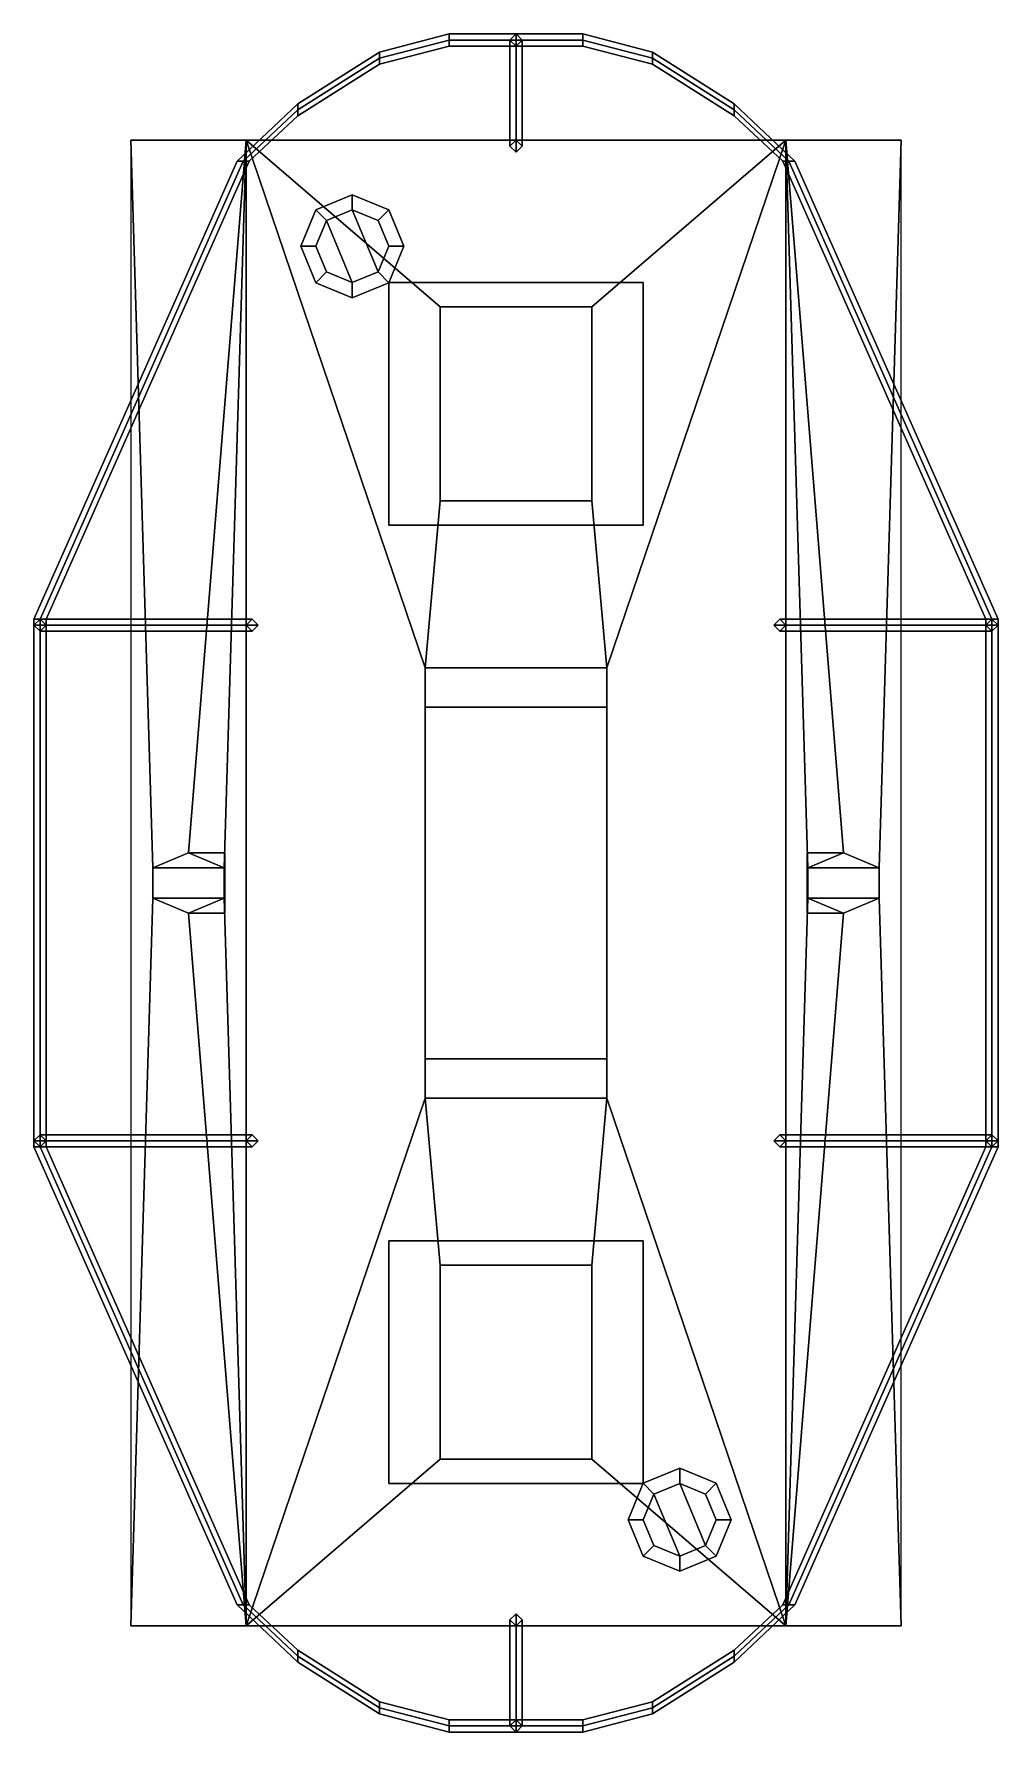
# Model space of a CAD drawing. Extents: x -1.59 to 1.59, y -2.8 to 2.8.
import ezdxf

# ---------------------------------------------------------------- set-up
doc = ezdxf.new("R2010")
doc.units = 0
doc.layers.add('TOP_FLAT', color=4, linetype='CONTINUOUS')

msp = doc.modelspace()

# ---------------------------------------------------------------- linework, layer by layer
at = {"layer": 'TOP_FLAT'}
for points in [[(-0.45, 2.72, 3.51), (-0.45, 2.74, 3.53), (-0.22, 2.8, 3.53), (-0.22, 2.78, 3.51)], [(-0.45, 2.74, 3.53), (-0.45, 2.72, 3.55), (-0.22, 2.78, 3.55), (-0.22, 2.8, 3.53)], [(0.22, 2.78, 3.55), (0.22, 2.8, 3.53), (-0.22, 2.8, 3.53), (-0.22, 2.78, 3.55)], [(0.22, 2.8, 3.53), (0.22, 2.78, 3.51), (-0.22, 2.78, 3.51), (-0.22, 2.8, 3.53)], [(-0.02, 2.78, 3.51), (0, 2.8, 3.51), (0, 2.45, 2.96), (-0.02, 2.43, 2.96)], [(0, 2.8, 3.51), (0.02, 2.78, 3.51), (0.02, 2.43, 2.96), (0, 2.45, 2.96)], [(0.45, 2.72, 3.55), (0.45, 2.74, 3.53), (0.22, 2.8, 3.53), (0.22, 2.78, 3.55)], [(0.45, 2.74, 3.53), (0.45, 2.72, 3.51), (0.22, 2.78, 3.51), (0.22, 2.8, 3.53)], [(-0.45, 2.72, 3.55), (-0.45, 2.7, 3.53), (-0.22, 2.76, 3.53), (-0.22, 2.78, 3.55)], [(-0.45, 2.7, 3.53), (-0.45, 2.72, 3.51), (-0.22, 2.78, 3.51), (-0.22, 2.76, 3.53)], [(0.22, 2.78, 3.51), (0.22, 2.76, 3.53), (-0.22, 2.76, 3.53), (-0.22, 2.78, 3.51)], [(0.22, 2.76, 3.53), (0.22, 2.78, 3.55), (-0.22, 2.78, 3.55), (-0.22, 2.76, 3.53)], [(-0.02, 2.78, 3.51), (0, 2.8, 3.53), (0, 2.8, 3.51), (-0.02, 2.78, 3.51)], [(0, 2.76, 3.51), (-0.02, 2.78, 3.51), (-0.02, 2.43, 2.96), (0, 2.41, 2.96)], [(0, 2.76, 3.53), (-0.02, 2.78, 3.51), (-0.02, 2.78, 3.51), (0, 2.76, 3.51)], [(0, 2.8, 3.53), (0.02, 2.78, 3.51), (0.02, 2.78, 3.51), (0, 2.8, 3.51)], [(0.02, 2.78, 3.51), (0, 2.76, 3.51), (0, 2.41, 2.96), (0.02, 2.43, 2.96)], [(0.02, 2.78, 3.51), (0, 2.76, 3.53), (0, 2.76, 3.51), (0.02, 2.78, 3.51)], [(0.45, 2.72, 3.51), (0.45, 2.7, 3.53), (0.22, 2.76, 3.53), (0.22, 2.78, 3.51)], [(0.45, 2.7, 3.53), (0.45, 2.72, 3.55), (0.22, 2.78, 3.55), (0.22, 2.76, 3.53)], [(-0.72, 2.55, 3.51), (-0.72, 2.57, 3.53), (-0.45, 2.74, 3.53), (-0.45, 2.72, 3.51)], [(-0.72, 2.57, 3.53), (-0.72, 2.55, 3.55), (-0.45, 2.72, 3.55), (-0.45, 2.74, 3.53)], [(-0.72, 2.55, 3.55), (-0.72, 2.53, 3.53), (-0.45, 2.7, 3.53), (-0.45, 2.72, 3.55)], [(-0.72, 2.53, 3.53), (-0.72, 2.55, 3.51), (-0.45, 2.72, 3.51), (-0.45, 2.7, 3.53)], [(0.72, 2.55, 3.55), (0.72, 2.57, 3.53), (0.45, 2.74, 3.53), (0.45, 2.72, 3.55)], [(0.72, 2.57, 3.53), (0.72, 2.55, 3.51), (0.45, 2.72, 3.51), (0.45, 2.74, 3.53)], [(0.72, 2.55, 3.51), (0.72, 2.53, 3.53), (0.45, 2.7, 3.53), (0.45, 2.72, 3.51)], [(0.72, 2.53, 3.53), (0.72, 2.55, 3.55), (0.45, 2.72, 3.55), (0.45, 2.7, 3.53)], [(-0.9, 2.38, 3.51), (-0.92, 2.38, 3.53), (-0.72, 2.57, 3.53), (-0.72, 2.55, 3.51)], [(-0.92, 2.38, 3.53), (-0.9, 2.38, 3.55), (-0.72, 2.55, 3.55), (-0.72, 2.57, 3.53)], [(-0.9, 2.38, 3.55), (-0.88, 2.38, 3.53), (-0.72, 2.53, 3.53), (-0.72, 2.55, 3.55)], [(-0.88, 2.38, 3.53), (-0.9, 2.38, 3.51), (-0.72, 2.55, 3.51), (-0.72, 2.53, 3.53)], [(0.9, 2.38, 3.55), (0.92, 2.38, 3.53), (0.72, 2.57, 3.53), (0.72, 2.55, 3.55)], [(0.92, 2.38, 3.53), (0.9, 2.38, 3.51), (0.72, 2.55, 3.51), (0.72, 2.57, 3.53)], [(0.9, 2.38, 3.51), (0.88, 2.38, 3.53), (0.72, 2.53, 3.53), (0.72, 2.55, 3.51)], [(0.88, 2.38, 3.53), (0.9, 2.38, 3.55), (0.72, 2.55, 3.55), (0.72, 2.53, 3.53)], [(0.89, 2.45, 2.96), (1.27, 2.45, 2.68), (-1.27, 2.45, 2.68), (-0.89, 2.45, 2.96)], [(-1.1975, 0.05, 2.7334), (-1.27, 2.45, 2.68), (-1.27, -2.45, 2.68), (-1.1975, -0.05, 2.7334)], [(-0.89, 2.45, 2.96), (-1.27, 2.45, 2.68), (-1.1975, 0.05, 2.7334), (-1.08, 0.1, 2.82)], [(-0.89, 2.45, 2.96), (-1.08, 0.1, 2.82), (-0.9625, 0.05, 2.9066)], [(-0.89, 2.45, 2.96), (-0.9625, 0.05, 2.9066), (-0.9625, -0.05, 2.9066), (-0.89, -2.45, 2.96)], [(-0.89, 2.45, 2.96), (-0.25, 1.9, 2.96), (0.25, 1.9, 2.96), (0.89, 2.45, 2.96)], [(-0.89, 2.45, 2.96), (-0.3, 0.71, 2.96), (-0.25, 1.26, 2.96), (-0.25, 1.9, 2.96)], [(-0.89, 2.45, 2.96), (-0.89, -2.45, 2.96), (-0.3, -0.71, 2.96), (-0.3, 0.71, 2.96)], [(0.25, 1.9, 2.96), (0.25, 1.26, 2.96), (0.3, 0.71, 2.96), (0.89, 2.45, 2.96)], [(0.3, 0.71, 2.96), (0.3, -0.71, 2.96), (0.89, -2.45, 2.96), (0.89, 2.45, 2.96)], [(1.08, 0.1, 2.82), (1.1975, 0.05, 2.7334), (1.27, 2.45, 2.68), (0.89, 2.45, 2.96)], [(0.9625, 0.05, 2.9066), (1.08, 0.1, 2.82), (0.89, 2.45, 2.96)], [(0.89, -2.45, 2.96), (0.9625, -0.05, 2.9066), (0.9625, 0.05, 2.9066), (0.89, 2.45, 2.96)], [(1.1975, -0.05, 2.7334), (1.27, -2.45, 2.68), (1.27, 2.45, 2.68), (1.1975, 0.05, 2.7334)], [(-1.57, 0.87, 3.51), (-1.59, 0.87, 3.53), (-0.92, 2.38, 3.53), (-0.9, 2.38, 3.51)], [(-1.59, 0.87, 3.53), (-1.57, 0.87, 3.55), (-0.9, 2.38, 3.55), (-0.92, 2.38, 3.53)], [(-1.57, 0.87, 3.55), (-1.55, 0.87, 3.53), (-0.88, 2.38, 3.53), (-0.9, 2.38, 3.55)], [(-1.55, 0.87, 3.53), (-1.57, 0.87, 3.51), (-0.9, 2.38, 3.51), (-0.88, 2.38, 3.53)], [(1.57, 0.87, 3.51), (1.55, 0.87, 3.53), (0.88, 2.38, 3.53), (0.9, 2.38, 3.51)], [(1.55, 0.87, 3.53), (1.57, 0.87, 3.55), (0.9, 2.38, 3.55), (0.88, 2.38, 3.53)], [(1.57, 0.87, 3.55), (1.59, 0.87, 3.53), (0.92, 2.38, 3.53), (0.9, 2.38, 3.55)], [(1.59, 0.87, 3.53), (1.57, 0.87, 3.51), (0.9, 2.38, 3.51), (0.92, 2.38, 3.53)], [(-0.54, 2.27, 3.04), (-0.6602, 2.2202, 3.04), (-0.6249, 2.1849, 3.08), (-0.54, 2.22, 3.08)], [(-0.54, 2.27, 2.96), (-0.6602, 2.2202, 2.96), (-0.6602, 2.2202, 3.04), (-0.54, 2.27, 3.04)], [(-0.4198, 2.2202, 3.04), (-0.54, 2.27, 3.04), (-0.54, 2.22, 3.08), (-0.4551, 2.1849, 3.08)], [(-0.4198, 2.2202, 2.96), (-0.54, 2.27, 2.96), (-0.54, 2.27, 3.04), (-0.4198, 2.2202, 3.04)], [(-0.6602, 2.2202, 3.04), (-0.71, 2.1, 3.04), (-0.66, 2.1, 3.08), (-0.6249, 2.1849, 3.08)], [(-0.6602, 2.2202, 2.96), (-0.71, 2.1, 2.96), (-0.71, 2.1, 3.04), (-0.6602, 2.2202, 3.04)], [(-0.54, 1.98, 3.08), (-0.6249, 2.1849, 3.08), (-0.66, 2.1, 3.08), (-0.6249, 2.0151, 3.08)], [(-0.4551, 2.0151, 3.08), (-0.54, 2.22, 3.08), (-0.6249, 2.1849, 3.08), (-0.54, 1.98, 3.08)], [(-0.42, 2.1, 3.08), (-0.4551, 2.1849, 3.08), (-0.54, 2.22, 3.08), (-0.4551, 2.0151, 3.08)], [(-0.37, 2.1, 3.04), (-0.4198, 2.2202, 3.04), (-0.4551, 2.1849, 3.08), (-0.42, 2.1, 3.08)], [(-0.37, 2.1, 2.96), (-0.4198, 2.2202, 2.96), (-0.4198, 2.2202, 3.04), (-0.37, 2.1, 3.04)], [(-0.71, 2.1, 3.04), (-0.6602, 1.9798, 3.04), (-0.6249, 2.0151, 3.08), (-0.66, 2.1, 3.08)], [(-0.71, 2.1, 2.96), (-0.6602, 1.9798, 2.96), (-0.6602, 1.9798, 3.04), (-0.71, 2.1, 3.04)], [(-0.4198, 1.9798, 3.04), (-0.37, 2.1, 3.04), (-0.42, 2.1, 3.08), (-0.4551, 2.0151, 3.08)], [(-0.4198, 1.9798, 2.96), (-0.37, 2.1, 2.96), (-0.37, 2.1, 3.04), (-0.4198, 1.9798, 3.04)], [(-0.6602, 1.9798, 3.04), (-0.54, 1.93, 3.04), (-0.54, 1.98, 3.08), (-0.6249, 2.0151, 3.08)], [(-0.6602, 1.9798, 2.96), (-0.54, 1.93, 2.96), (-0.54, 1.93, 3.04), (-0.6602, 1.9798, 3.04)], [(-0.54, 1.93, 3.04), (-0.4198, 1.9798, 3.04), (-0.4551, 2.0151, 3.08), (-0.54, 1.98, 3.08)], [(-0.54, 1.93, 2.96), (-0.4198, 1.9798, 2.96), (-0.4198, 1.9798, 3.04), (-0.54, 1.93, 3.04)], [(0.42, 1.98, 2), (0.42, 1.98, 2.94), (-0.42, 1.98, 2.94), (-0.42, 1.98, 2)], [(0.42, 1.18, 2), (0.42, 1.98, 2), (-0.42, 1.98, 2), (-0.42, 1.18, 2)], [(-0.42, 1.18, 2), (-0.42, 1.98, 2), (-0.42, 1.98, 2.94), (-0.42, 1.18, 2.94)], [(0.42, 1.18, 2.94), (0.42, 1.98, 2.94), (0.42, 1.98, 2), (0.42, 1.18, 2)], [(0.25, 1.9, 2.94), (0.25, 1.9, 2.96), (-0.25, 1.9, 2.96), (-0.25, 1.9, 2.94)], [(-0.25, 1.9, 2.94), (-0.25, 1.9, 2.96), (-0.25, 1.26, 2.96), (-0.25, 1.26, 2.94)], [(0.25, 1.9, 2.96), (0.25, 1.9, 2.94), (0.25, 1.26, 2.94), (0.25, 1.26, 2.96)], [(-0.25, 1.26, 2.96), (-0.3, 0.71, 2.96), (0.3, 0.71, 2.96), (0.25, 1.26, 2.96)], [(0.25, 1.26, 2.96), (0.25, 1.26, 2.94), (-0.25, 1.26, 2.94), (-0.25, 1.26, 2.96)], [(-0.42, 1.18, 2), (-0.42, 1.18, 2.94), (0.42, 1.18, 2.94), (0.42, 1.18, 2)], [(-1.59, 0.85, 3.51), (-1.57, 0.87, 3.51), (-0.87, 0.87, 2.96), (-0.89, 0.85, 2.96)], [(-1.57, -0.87, 3.51), (-1.59, -0.87, 3.53), (-1.59, 0.87, 3.53), (-1.57, 0.87, 3.51)], [(-1.59, -0.87, 3.53), (-1.57, -0.87, 3.55), (-1.57, 0.87, 3.55), (-1.59, 0.87, 3.53)], [(-1.59, 0.85, 3.53), (-1.57, 0.87, 3.51), (-1.57, 0.87, 3.51), (-1.59, 0.85, 3.51)], [(-1.57, 0.83, 3.51), (-1.59, 0.85, 3.51), (-0.89, 0.85, 2.96), (-0.87, 0.83, 2.96)], [(-1.57, 0.83, 3.51), (-1.59, 0.85, 3.53), (-1.59, 0.85, 3.51), (-1.57, 0.83, 3.51)], [(-1.57, 0.87, 3.51), (-1.55, 0.85, 3.51), (-0.85, 0.85, 2.96), (-0.87, 0.87, 2.96)], [(-1.57, -0.87, 3.55), (-1.55, -0.87, 3.53), (-1.55, 0.87, 3.53), (-1.57, 0.87, 3.55)], [(-1.55, -0.87, 3.53), (-1.57, -0.87, 3.51), (-1.57, 0.87, 3.51), (-1.55, 0.87, 3.53)], [(-1.57, 0.87, 3.51), (-1.55, 0.85, 3.53), (-1.55, 0.85, 3.51), (-1.57, 0.87, 3.51)], [(-1.55, 0.85, 3.51), (-1.57, 0.83, 3.51), (-0.87, 0.83, 2.96), (-0.85, 0.85, 2.96)], [(-1.55, 0.85, 3.53), (-1.57, 0.83, 3.51), (-1.57, 0.83, 3.51), (-1.55, 0.85, 3.51)], [(1.55, 0.85, 3.51), (1.57, 0.87, 3.51), (0.87, 0.87, 2.96), (0.85, 0.85, 2.96)], [(1.57, 0.83, 3.51), (1.55, 0.85, 3.51), (0.85, 0.85, 2.96), (0.87, 0.83, 2.96)], [(1.57, 0.87, 3.51), (1.59, 0.85, 3.51), (0.89, 0.85, 2.96), (0.87, 0.87, 2.96)], [(1.59, 0.85, 3.51), (1.57, 0.83, 3.51), (0.87, 0.83, 2.96), (0.89, 0.85, 2.96)], [(1.55, 0.85, 3.53), (1.57, 0.87, 3.51), (1.57, 0.87, 3.51), (1.55, 0.85, 3.51)], [(1.57, -0.87, 3.51), (1.55, -0.87, 3.53), (1.55, 0.87, 3.53), (1.57, 0.87, 3.51)], [(1.55, -0.87, 3.53), (1.57, -0.87, 3.55), (1.57, 0.87, 3.55), (1.55, 0.87, 3.53)], [(1.57, 0.83, 3.51), (1.55, 0.85, 3.53), (1.55, 0.85, 3.51), (1.57, 0.83, 3.51)], [(1.57, 0.87, 3.51), (1.59, 0.85, 3.53), (1.59, 0.85, 3.51), (1.57, 0.87, 3.51)], [(1.57, -0.87, 3.55), (1.59, -0.87, 3.53), (1.59, 0.87, 3.53), (1.57, 0.87, 3.55)], [(1.59, -0.87, 3.53), (1.57, -0.87, 3.51), (1.57, 0.87, 3.51), (1.59, 0.87, 3.53)], [(1.59, 0.85, 3.53), (1.57, 0.83, 3.51), (1.57, 0.83, 3.51), (1.59, 0.85, 3.51)], [(-0.3, 0.71, 2.96), (-0.3, 0.58, 3.22), (0.3, 0.58, 3.22), (0.3, 0.71, 2.96)], [(-0.3, 0.71, 2.96), (-0.3, -0.71, 2.96), (-0.3, -0.58, 3.22), (-0.3, 0.58, 3.22)], [(0.3, 0.58, 3.22), (0.3, -0.58, 3.22), (0.3, -0.71, 2.96), (0.3, 0.71, 2.96)], [(-0.3, 0.58, 3.22), (-0.3, -0.58, 3.22), (0.3, -0.58, 3.22), (0.3, 0.58, 3.22)], [(-1.08, 0.1, 2.82), (-1.1975, 0.05, 2.7334), (-0.96, 0.05, 2.7334), (-0.96, 0.1, 2.82)], [(-0.9625, 0.05, 2.9066), (-1.08, 0.1, 2.82), (-0.96, 0.1, 2.82), (-0.96, 0.05, 2.9066)], [(1.08, 0.1, 2.82), (0.9625, 0.05, 2.9066), (0.96, 0.05, 2.9066), (0.96, 0.1, 2.82)], [(1.1975, 0.05, 2.7334), (1.08, 0.1, 2.82), (0.96, 0.1, 2.82), (0.96, 0.05, 2.7334)], [(-1.1975, 0.05, 2.7334), (-1.1975, -0.05, 2.7334), (-0.96, -0.05, 2.7334), (-0.96, 0.05, 2.7334)], [(-0.9625, -0.05, 2.9066), (-0.9625, 0.05, 2.9066), (-0.96, 0.05, 2.9066), (-0.96, -0.05, 2.9066)], [(0.9625, 0.05, 2.9066), (0.9625, -0.05, 2.9066), (0.96, -0.05, 2.9066), (0.96, 0.05, 2.9066)], [(1.1975, -0.05, 2.7334), (1.1975, 0.05, 2.7334), (0.96, 0.05, 2.7334), (0.96, -0.05, 2.7334)], [(-1.08, -0.1, 2.82), (-1.1975, -0.05, 2.7334), (-1.27, -2.45, 2.68), (-0.89, -2.45, 2.96)], [(-1.1975, -0.05, 2.7334), (-1.08, -0.1, 2.82), (-0.96, -0.1, 2.82), (-0.96, -0.05, 2.7334)], [(-0.9625, -0.05, 2.9066), (-1.08, -0.1, 2.82), (-0.89, -2.45, 2.96)], [(-1.08, -0.1, 2.82), (-0.9625, -0.05, 2.9066), (-0.96, -0.05, 2.9066), (-0.96, -0.1, 2.82)], [(0.89, -2.45, 2.96), (1.27, -2.45, 2.68), (1.1975, -0.05, 2.7334), (1.08, -0.1, 2.82)], [(0.89, -2.45, 2.96), (1.08, -0.1, 2.82), (0.9625, -0.05, 2.9066)], [(0.9625, -0.05, 2.9066), (1.08, -0.1, 2.82), (0.96, -0.1, 2.82), (0.96, -0.05, 2.9066)], [(1.08, -0.1, 2.82), (1.1975, -0.05, 2.7334), (0.96, -0.05, 2.7334), (0.96, -0.1, 2.82)], [(0.3, -0.71, 2.96), (0.3, -0.58, 3.22), (-0.3, -0.58, 3.22), (-0.3, -0.71, 2.96)], [(-0.25, -1.9, 2.96), (-0.25, -1.26, 2.96), (-0.3, -0.71, 2.96), (-0.89, -2.45, 2.96)], [(0.25, -1.26, 2.96), (0.3, -0.71, 2.96), (-0.3, -0.71, 2.96), (-0.25, -1.26, 2.96)], [(0.89, -2.45, 2.96), (0.3, -0.71, 2.96), (0.25, -1.26, 2.96), (0.25, -1.9, 2.96)], [(-1.59, -0.85, 3.51), (-1.57, -0.83, 3.51), (-0.87, -0.83, 2.96), (-0.89, -0.85, 2.96)], [(-1.59, -0.85, 3.53), (-1.57, -0.83, 3.51), (-1.57, -0.83, 3.51), (-1.59, -0.85, 3.51)], [(-1.57, -0.83, 3.51), (-1.55, -0.85, 3.51), (-0.85, -0.85, 2.96), (-0.87, -0.83, 2.96)], [(-1.57, -0.83, 3.51), (-1.55, -0.85, 3.53), (-1.55, -0.85, 3.51), (-1.57, -0.83, 3.51)], [(1.55, -0.85, 3.51), (1.57, -0.83, 3.51), (0.87, -0.83, 2.96), (0.85, -0.85, 2.96)], [(1.57, -0.83, 3.51), (1.59, -0.85, 3.51), (0.89, -0.85, 2.96), (0.87, -0.83, 2.96)], [(1.55, -0.85, 3.53), (1.57, -0.83, 3.51), (1.57, -0.83, 3.51), (1.55, -0.85, 3.51)], [(1.57, -0.83, 3.51), (1.59, -0.85, 3.53), (1.59, -0.85, 3.51), (1.57, -0.83, 3.51)], [(-1.57, -0.87, 3.51), (-1.59, -0.85, 3.51), (-0.89, -0.85, 2.96), (-0.87, -0.87, 2.96)], [(-1.57, -0.87, 3.51), (-1.59, -0.85, 3.53), (-1.59, -0.85, 3.51), (-1.57, -0.87, 3.51)], [(-1.57, -0.87, 3.55), (-1.59, -0.87, 3.53), (-0.92, -2.38, 3.53), (-0.9, -2.38, 3.55)], [(-1.59, -0.87, 3.53), (-1.57, -0.87, 3.51), (-0.9, -2.38, 3.51), (-0.92, -2.38, 3.53)], [(-1.55, -0.85, 3.51), (-1.57, -0.87, 3.51), (-0.87, -0.87, 2.96), (-0.85, -0.85, 2.96)], [(-1.55, -0.85, 3.53), (-1.57, -0.87, 3.51), (-1.57, -0.87, 3.51), (-1.55, -0.85, 3.51)], [(-1.57, -0.87, 3.51), (-1.55, -0.87, 3.53), (-0.88, -2.38, 3.53), (-0.9, -2.38, 3.51)], [(-1.55, -0.87, 3.53), (-1.57, -0.87, 3.55), (-0.9, -2.38, 3.55), (-0.88, -2.38, 3.53)], [(1.57, -0.87, 3.51), (1.55, -0.85, 3.51), (0.85, -0.85, 2.96), (0.87, -0.87, 2.96)], [(1.59, -0.85, 3.51), (1.57, -0.87, 3.51), (0.87, -0.87, 2.96), (0.89, -0.85, 2.96)], [(1.57, -0.87, 3.55), (1.55, -0.87, 3.53), (0.88, -2.38, 3.53), (0.9, -2.38, 3.55)], [(1.55, -0.87, 3.53), (1.57, -0.87, 3.51), (0.9, -2.38, 3.51), (0.88, -2.38, 3.53)], [(1.57, -0.87, 3.51), (1.59, -0.87, 3.53), (0.92, -2.38, 3.53), (0.9, -2.38, 3.51)], [(1.59, -0.87, 3.53), (1.57, -0.87, 3.55), (0.9, -2.38, 3.55), (0.92, -2.38, 3.53)], [(1.57, -0.87, 3.51), (1.55, -0.85, 3.53), (1.55, -0.85, 3.51), (1.57, -0.87, 3.51)], [(1.59, -0.85, 3.53), (1.57, -0.87, 3.51), (1.57, -0.87, 3.51), (1.59, -0.85, 3.51)], [(-0.42, -1.18, 2.94), (-0.42, -1.98, 2.94), (-0.42, -1.98, 2), (-0.42, -1.18, 2)], [(0.42, -1.18, 2), (0.42, -1.18, 2.94), (-0.42, -1.18, 2.94), (-0.42, -1.18, 2)], [(-0.42, -1.18, 2), (-0.42, -1.98, 2), (0.42, -1.98, 2), (0.42, -1.18, 2)], [(0.42, -1.18, 2), (0.42, -1.98, 2), (0.42, -1.98, 2.94), (0.42, -1.18, 2.94)], [(-0.25, -1.9, 2.96), (-0.25, -1.9, 2.94), (-0.25, -1.26, 2.94), (-0.25, -1.26, 2.96)], [(-0.25, -1.26, 2.96), (-0.25, -1.26, 2.94), (0.25, -1.26, 2.94), (0.25, -1.26, 2.96)], [(0.25, -1.9, 2.94), (0.25, -1.9, 2.96), (0.25, -1.26, 2.96), (0.25, -1.26, 2.94)], [(0.89, -2.45, 2.96), (0.25, -1.9, 2.96), (-0.25, -1.9, 2.96), (-0.89, -2.45, 2.96)], [(-0.25, -1.9, 2.94), (-0.25, -1.9, 2.96), (0.25, -1.9, 2.96), (0.25, -1.9, 2.94)], [(0.54, -1.93, 3.04), (0.4198, -1.9798, 3.04), (0.4551, -2.0151, 3.08), (0.54, -1.98, 3.08)], [(0.54, -1.93, 2.96), (0.4198, -1.9798, 2.96), (0.4198, -1.9798, 3.04), (0.54, -1.93, 3.04)], [(0.6602, -1.9798, 3.04), (0.54, -1.93, 3.04), (0.54, -1.98, 3.08), (0.6249, -2.0151, 3.08)], [(0.6602, -1.9798, 2.96), (0.54, -1.93, 2.96), (0.54, -1.93, 3.04), (0.6602, -1.9798, 3.04)], [(-0.42, -1.98, 2), (-0.42, -1.98, 2.94), (0.42, -1.98, 2.94), (0.42, -1.98, 2)], [(0.4198, -1.9798, 3.04), (0.37, -2.1, 3.04), (0.42, -2.1, 3.08), (0.4551, -2.0151, 3.08)], [(0.4198, -1.9798, 2.96), (0.37, -2.1, 2.96), (0.37, -2.1, 3.04), (0.4198, -1.9798, 3.04)], [(0.42, -2.1, 3.08), (0.4551, -2.1849, 3.08), (0.54, -2.22, 3.08), (0.4551, -2.0151, 3.08)], [(0.4551, -2.0151, 3.08), (0.54, -2.22, 3.08), (0.6249, -2.1849, 3.08), (0.54, -1.98, 3.08)], [(0.54, -1.98, 3.08), (0.6249, -2.1849, 3.08), (0.66, -2.1, 3.08), (0.6249, -2.0151, 3.08)], [(0.71, -2.1, 3.04), (0.6602, -1.9798, 3.04), (0.6249, -2.0151, 3.08), (0.66, -2.1, 3.08)], [(0.71, -2.1, 2.96), (0.6602, -1.9798, 2.96), (0.6602, -1.9798, 3.04), (0.71, -2.1, 3.04)], [(0.37, -2.1, 3.04), (0.4198, -2.2202, 3.04), (0.4551, -2.1849, 3.08), (0.42, -2.1, 3.08)], [(0.37, -2.1, 2.96), (0.4198, -2.2202, 2.96), (0.4198, -2.2202, 3.04), (0.37, -2.1, 3.04)], [(0.6602, -2.2202, 3.04), (0.71, -2.1, 3.04), (0.66, -2.1, 3.08), (0.6249, -2.1849, 3.08)], [(0.6602, -2.2202, 2.96), (0.71, -2.1, 2.96), (0.71, -2.1, 3.04), (0.6602, -2.2202, 3.04)], [(0.4198, -2.2202, 3.04), (0.54, -2.27, 3.04), (0.54, -2.22, 3.08), (0.4551, -2.1849, 3.08)], [(0.4198, -2.2202, 2.96), (0.54, -2.27, 2.96), (0.54, -2.27, 3.04), (0.4198, -2.2202, 3.04)], [(0.54, -2.27, 3.04), (0.6602, -2.2202, 3.04), (0.6249, -2.1849, 3.08), (0.54, -2.22, 3.08)], [(0.54, -2.27, 2.96), (0.6602, -2.2202, 2.96), (0.6602, -2.2202, 3.04), (0.54, -2.27, 3.04)], [(-0.9, -2.38, 3.55), (-0.92, -2.38, 3.53), (-0.72, -2.57, 3.53), (-0.72, -2.55, 3.55)], [(-0.92, -2.38, 3.53), (-0.9, -2.38, 3.51), (-0.72, -2.55, 3.51), (-0.72, -2.57, 3.53)], [(-0.9, -2.38, 3.51), (-0.88, -2.38, 3.53), (-0.72, -2.53, 3.53), (-0.72, -2.55, 3.51)], [(-0.88, -2.38, 3.53), (-0.9, -2.38, 3.55), (-0.72, -2.55, 3.55), (-0.72, -2.53, 3.53)], [(0.9, -2.38, 3.51), (0.92, -2.38, 3.53), (0.72, -2.57, 3.53), (0.72, -2.55, 3.51)], [(0.92, -2.38, 3.53), (0.9, -2.38, 3.55), (0.72, -2.55, 3.55), (0.72, -2.57, 3.53)], [(0.9, -2.38, 3.55), (0.88, -2.38, 3.53), (0.72, -2.53, 3.53), (0.72, -2.55, 3.55)], [(0.88, -2.38, 3.53), (0.9, -2.38, 3.51), (0.72, -2.55, 3.51), (0.72, -2.53, 3.53)], [(-0.89, -2.45, 2.96), (-1.27, -2.45, 2.68), (1.27, -2.45, 2.68), (0.89, -2.45, 2.96)], [(-0.02, -2.78, 3.51), (0, -2.76, 3.51), (0, -2.41, 2.96), (-0.02, -2.43, 2.96)], [(0, -2.8, 3.51), (-0.02, -2.78, 3.51), (-0.02, -2.43, 2.96), (0, -2.45, 2.96)], [(0, -2.76, 3.51), (0.02, -2.78, 3.51), (0.02, -2.43, 2.96), (0, -2.41, 2.96)], [(0.02, -2.78, 3.51), (0, -2.8, 3.51), (0, -2.45, 2.96), (0.02, -2.43, 2.96)], [(-0.72, -2.55, 3.51), (-0.72, -2.53, 3.53), (-0.45, -2.7, 3.53), (-0.45, -2.72, 3.51)], [(-0.72, -2.53, 3.53), (-0.72, -2.55, 3.55), (-0.45, -2.72, 3.55), (-0.45, -2.7, 3.53)], [(-0.72, -2.55, 3.55), (-0.72, -2.57, 3.53), (-0.45, -2.74, 3.53), (-0.45, -2.72, 3.55)], [(-0.72, -2.57, 3.53), (-0.72, -2.55, 3.51), (-0.45, -2.72, 3.51), (-0.45, -2.74, 3.53)], [(0.72, -2.55, 3.55), (0.72, -2.53, 3.53), (0.45, -2.7, 3.53), (0.45, -2.72, 3.55)], [(0.72, -2.53, 3.53), (0.72, -2.55, 3.51), (0.45, -2.72, 3.51), (0.45, -2.7, 3.53)], [(0.72, -2.55, 3.51), (0.72, -2.57, 3.53), (0.45, -2.74, 3.53), (0.45, -2.72, 3.51)], [(0.72, -2.57, 3.53), (0.72, -2.55, 3.55), (0.45, -2.72, 3.55), (0.45, -2.74, 3.53)], [(-0.45, -2.72, 3.51), (-0.45, -2.7, 3.53), (-0.22, -2.76, 3.53), (-0.22, -2.78, 3.51)], [(-0.45, -2.7, 3.53), (-0.45, -2.72, 3.55), (-0.22, -2.78, 3.55), (-0.22, -2.76, 3.53)], [(-0.45, -2.72, 3.55), (-0.45, -2.74, 3.53), (-0.22, -2.8, 3.53), (-0.22, -2.78, 3.55)], [(-0.45, -2.74, 3.53), (-0.45, -2.72, 3.51), (-0.22, -2.78, 3.51), (-0.22, -2.8, 3.53)], [(0.45, -2.72, 3.55), (0.45, -2.7, 3.53), (0.22, -2.76, 3.53), (0.22, -2.78, 3.55)], [(0.45, -2.7, 3.53), (0.45, -2.72, 3.51), (0.22, -2.78, 3.51), (0.22, -2.76, 3.53)], [(0.45, -2.72, 3.51), (0.45, -2.74, 3.53), (0.22, -2.8, 3.53), (0.22, -2.78, 3.51)], [(0.45, -2.74, 3.53), (0.45, -2.72, 3.55), (0.22, -2.78, 3.55), (0.22, -2.8, 3.53)], [(0.22, -2.78, 3.55), (0.22, -2.76, 3.53), (-0.22, -2.76, 3.53), (-0.22, -2.78, 3.55)], [(0.22, -2.76, 3.53), (0.22, -2.78, 3.51), (-0.22, -2.78, 3.51), (-0.22, -2.76, 3.53)], [(0.22, -2.78, 3.51), (0.22, -2.8, 3.53), (-0.22, -2.8, 3.53), (-0.22, -2.78, 3.51)], [(0.22, -2.8, 3.53), (0.22, -2.78, 3.55), (-0.22, -2.78, 3.55), (-0.22, -2.8, 3.53)], [(-0.02, -2.78, 3.51), (0, -2.76, 3.53), (0, -2.76, 3.51), (-0.02, -2.78, 3.51)], [(0, -2.8, 3.53), (-0.02, -2.78, 3.51), (-0.02, -2.78, 3.51), (0, -2.8, 3.51)], [(0, -2.76, 3.53), (0.02, -2.78, 3.51), (0.02, -2.78, 3.51), (0, -2.76, 3.51)], [(0.02, -2.78, 3.51), (0, -2.8, 3.53), (0, -2.8, 3.51), (0.02, -2.78, 3.51)]]:
    msp.add_3dface(points, dxfattribs=at)

doc.saveas('drawing.dxf')
